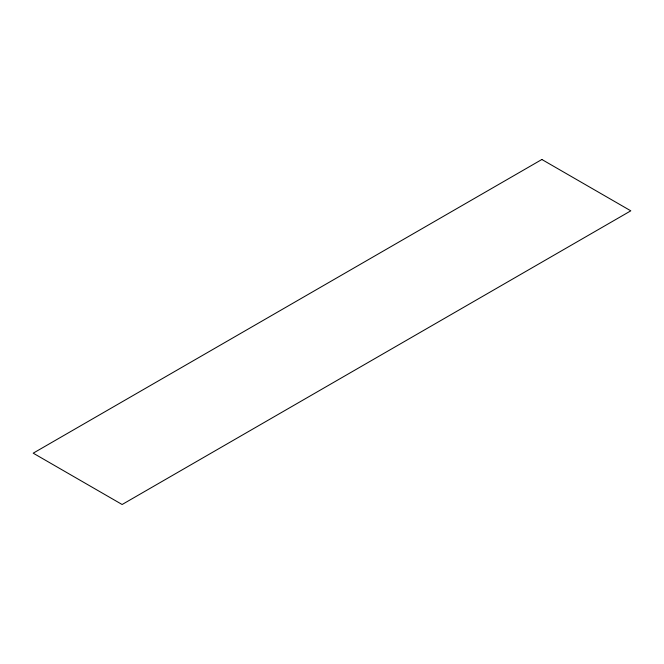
<?xml version="1.0" encoding="UTF-8"?>
<svg xmlns="http://www.w3.org/2000/svg" width="664" height="664" viewBox="0 0 664 664"><rect width="100%" height="100%" fill="white"/><g stroke="black" fill="none" stroke-linecap="round" stroke-linejoin="round"><path stroke-width="1" d="M541.874 159.493L33.2 453.172L122.126 504.507L630.8 210.828L541.874 159.493"/></g></svg>
